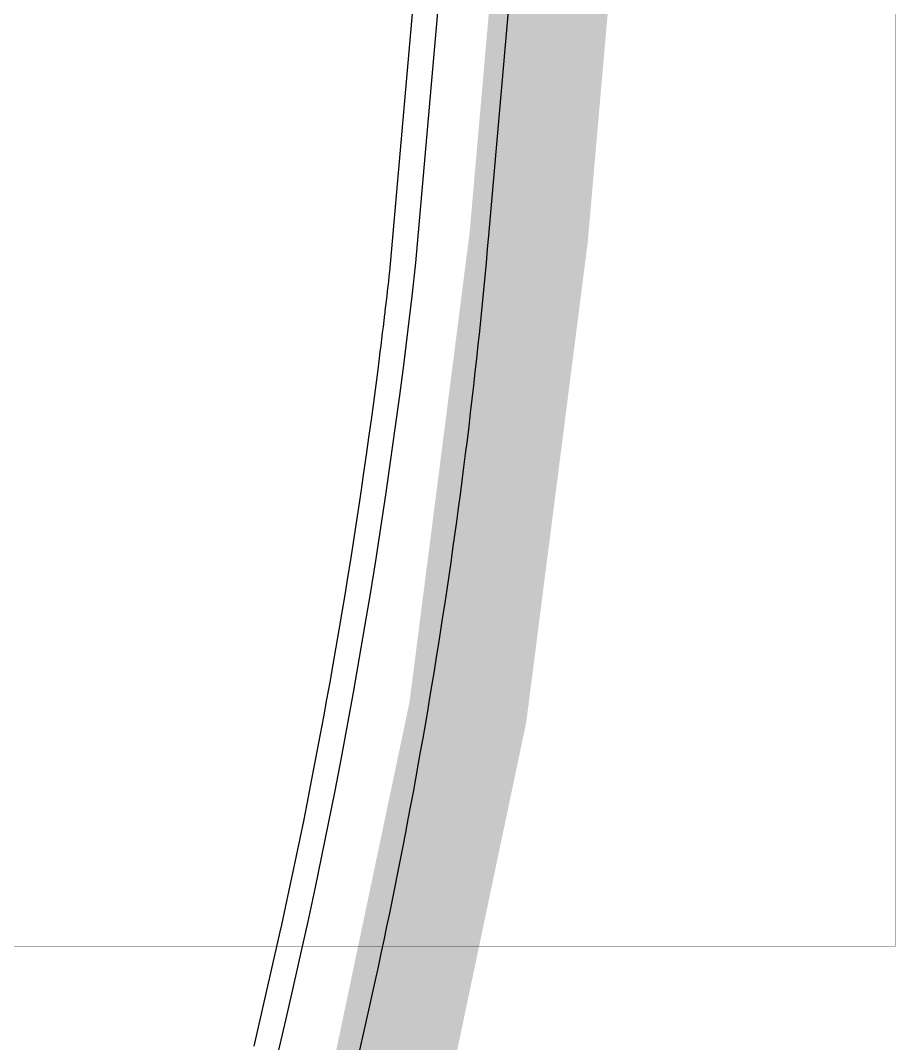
# Model space of a CAD drawing. Extents: x 592 to 965, y 89 to 353.
# Drawn here: x 677.54 to 681.97, y 157.08 to 162.27 of the extents above; entities that cross this region are included whole.
import ezdxf

# ---------------------------------------------------------------- set-up
doc = ezdxf.new("R2010")
doc.units = 0
for name, color, linetype in [('bak_bak_ttr1-bcq8120', 8, 'Continuous'), ('bak_outline', 7, 'Continuous'), ('quyukuang', 5, 'Continuous')]:
    doc.layers.add(name, color=color, linetype=linetype)

msp = doc.modelspace()

# ---------------------------------------------------------------- linework, layer by layer
at = {"layer": 'bak_bak_ttr1-bcq8120'}
for points in [[(676.6813, 183.9131, -0.03763), (678.5806, 179.824, -0.08198), (678.5837, 179.8163, -0.082842), (678.5865, 179.8084, -0.000472), (678.6043, 179.7609, -0.000382), (678.6175, 179.7254, -0.073603), (680.4413, 171.133, -0.069894), (680.442, 171.126, -0.062907), (680.4422, 171.1197), (680.4537, 170.9212, -0.035614), (680.3852, 166.654), (679.9058, 161.1746, -0.037064), (679.1922, 156.7913, -0.055057), (679.1913, 156.7858, -0.051977), (679.1897, 156.7809, -0.001336), (679.1523, 156.627, -0.061745), (676.5218, 149.7314, 0.144009), (676.276, 148.5123), (676.8542, 141.9033), (676.8541, 141.9008), (677.845, 130.5765, -0.423028)], [(679.9633, 170.7308), (679.9939, 170, -0.001854), (679.9994, 169.7825, -0.093861), (679.9996, 169.773, -0.00241), (680.0042, 169.4896, -0.010664), (679.9923, 168.2311, -0.023322), (679.9922, 168.23), (679.9642, 167.5641, -0.002744), (679.9451, 167.2417, -0.049931), (679.9452, 167.2366), (679.8941, 166.5687), (679.4045, 160.9925, -0.001545), (679.3815, 160.7941), (679.3805, 160.7818, -0.05278), (679.3795, 160.7766, -0.001974), (679.3481, 160.5224), (679.3472, 160.5128, -0.054755), (679.3462, 160.5074, -0.022008), (678.8575, 157.6812, -0.067024), (678.8564, 157.6745, -0.06442), (678.8547, 157.6682), (678.7171, 157.067, -0.052196)], [(676.6053, 150.6723, 0.082851), (679.5378, 161.0369), (679.8478, 164.5785, -0.057195), (679.8513, 164.6189), (679.9585, 165.8425, -0.060236), (679.9622, 165.885), (680.0601, 167.0541, 0.006017), (680.1018, 167.7659, -0.054449), (680.1016, 167.7714), (680.1277, 168.5357, 0.00189), (680.1314, 168.7584, -0.063108), (680.1312, 168.7647), (680.1316, 168.769, 0.007629), (680.1291, 169.6732), (680.1237, 169.9055), (680.0945, 170.6731)]]:
    msp.add_lwpolyline(points, format="xyb", dxfattribs=at)
at = {"layer": 'bak_outline', "const_width": 0.6}
msp.add_lwpolyline([(678.0472, 130.6023), (677.7064, 134.4972), (677.6324, 135.3438), (677.5566, 136.2085), (677.4827, 137.0548), (676.4785, 148.5301, -0.144705), (676.704, 149.6414, 0.100411), (680.1083, 161.1574), (680.5876, 166.6363, 0.151026), (676.8252, 184.0722, -0.151039)], format="xyb", dxfattribs=at)
at = {"layer": 'quyukuang', "const_width": 0.001}
msp.add_lwpolyline([(663.2583, 157.5736), (663.2583, 169.7339), (681.9665, 169.7339), (681.9665, 157.5736)], close=True, dxfattribs=at)

doc.saveas('drawing.dxf')
